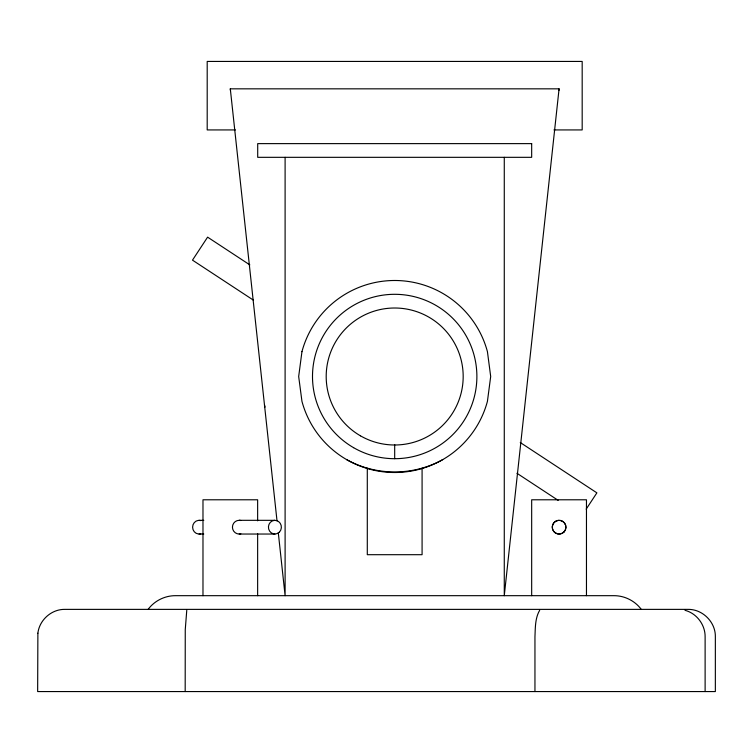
<?xml version="1.0" encoding="UTF-8"?>
<svg xmlns="http://www.w3.org/2000/svg" width="753" height="753" viewBox="0 0 753 753"><rect width="100%" height="100%" fill="white"/><g stroke="black" fill="none" stroke-linecap="round" stroke-linejoin="round"><path stroke-width="1.13" d="M230.484 90.501L230.305 88.835L559.074 88.835L504.275 595.679L504.275 157.321M558.886 90.501L559.074 88.835M186.763 610.307L185.257 629.677L185.182 691.565M586.154 509.179L596.884 492.857L520.267 442.529M539.675 610.307C535.035 618.185 535.364 627.917 534.95 636.774L534.95 691.565M148.115 609.375C154.431 600.819 164.879 595.604 175.515 595.679L613.864 595.679C624.501 595.604 634.948 600.819 641.264 609.375M442.689 459.641C413.133 476.056 376.246 476.056 346.681 459.641M235.444 129.93L207.197 129.93L207.197 61.435L582.182 61.435L582.182 129.93L553.935 129.93M199.084 520.332L203.781 520.332M274.901 534.037L239.228 534.037A6.871 6.73 -90 0 1 232.442 527.185A6.871 6.73 -90 0 1 239.228 520.314L274.901 520.332M199.084 534.037L203.781 534.037M684.995 610.307C696.657 613.328 705.26 624.745 705.119 636.774L705.119 691.565M249.845 264.896L207.602 237.148L192.495 260.143L253.403 300.146M516.944 473.27L558.199 500.369M230.305 88.835L277.019 520.916M278.281 532.597L285.105 595.679L285.105 157.321M586.465 595.679L586.465 499.785L531.674 499.785L531.674 595.679M422.085 468.178L422.085 554.697L367.295 554.697L367.295 468.178M394.685 444.599L394.685 458.69M257.639 520.831L257.639 499.785L202.981 499.785L202.981 595.679M257.639 533.698L257.639 595.679M265.028 407.109A133.883 133.883 0 0 1 264.472 404.898M240.838 533.83A6.871 6.146 -90 0 1 239.228 534.056M239.228 520.314A6.871 6.146 -90 0 1 240.838 520.539M200.769 533.802A6.852 6.476 -90 0 1 192.608 527.185A6.852 6.476 -90 0 1 200.769 520.568M37.885 633.198L37.65 691.565L715.35 691.565L715.35 636.774C715.661 622.129 702.596 609.064 687.95 609.375L64.814 609.375C51.505 609.168 39.382 620.011 37.885 633.198M301.953 351.651L298.677 376.5L301.953 401.349A96.008 96.008 0 0 0 487.426 401.349L490.692 376.5L487.426 351.651A96.008 96.008 0 0 0 301.953 351.651M531.674 143.625L257.705 143.625L257.705 157.321L531.674 157.321L531.674 143.625M353.59 447.677A82.19 82.19 0 0 0 476.884 376.5A82.19 82.19 0 0 0 353.59 305.323A82.19 82.19 0 0 0 353.59 447.677M360.442 435.818A68.495 68.495 0 0 0 463.18 376.5A68.495 68.495 0 0 0 360.442 317.182A68.495 68.495 0 0 0 360.442 435.818M563.969 532.013A6.871 6.815 -90 0 0 560.853 520.539A6.871 6.815 -90 0 0 552.551 529.001A6.871 6.815 -90 0 0 563.969 532.013M279.485 532.023A6.852 6.476 -90 0 0 276.577 520.568A6.852 6.476 -90 0 0 268.652 528.954A6.852 6.476 -90 0 0 279.485 532.023M555.648 533.115A6.852 6.852 0 0 0 565.917 527.185A6.852 6.852 0 0 0 555.648 521.255A6.852 6.852 0 0 0 555.648 533.115"/></g></svg>
